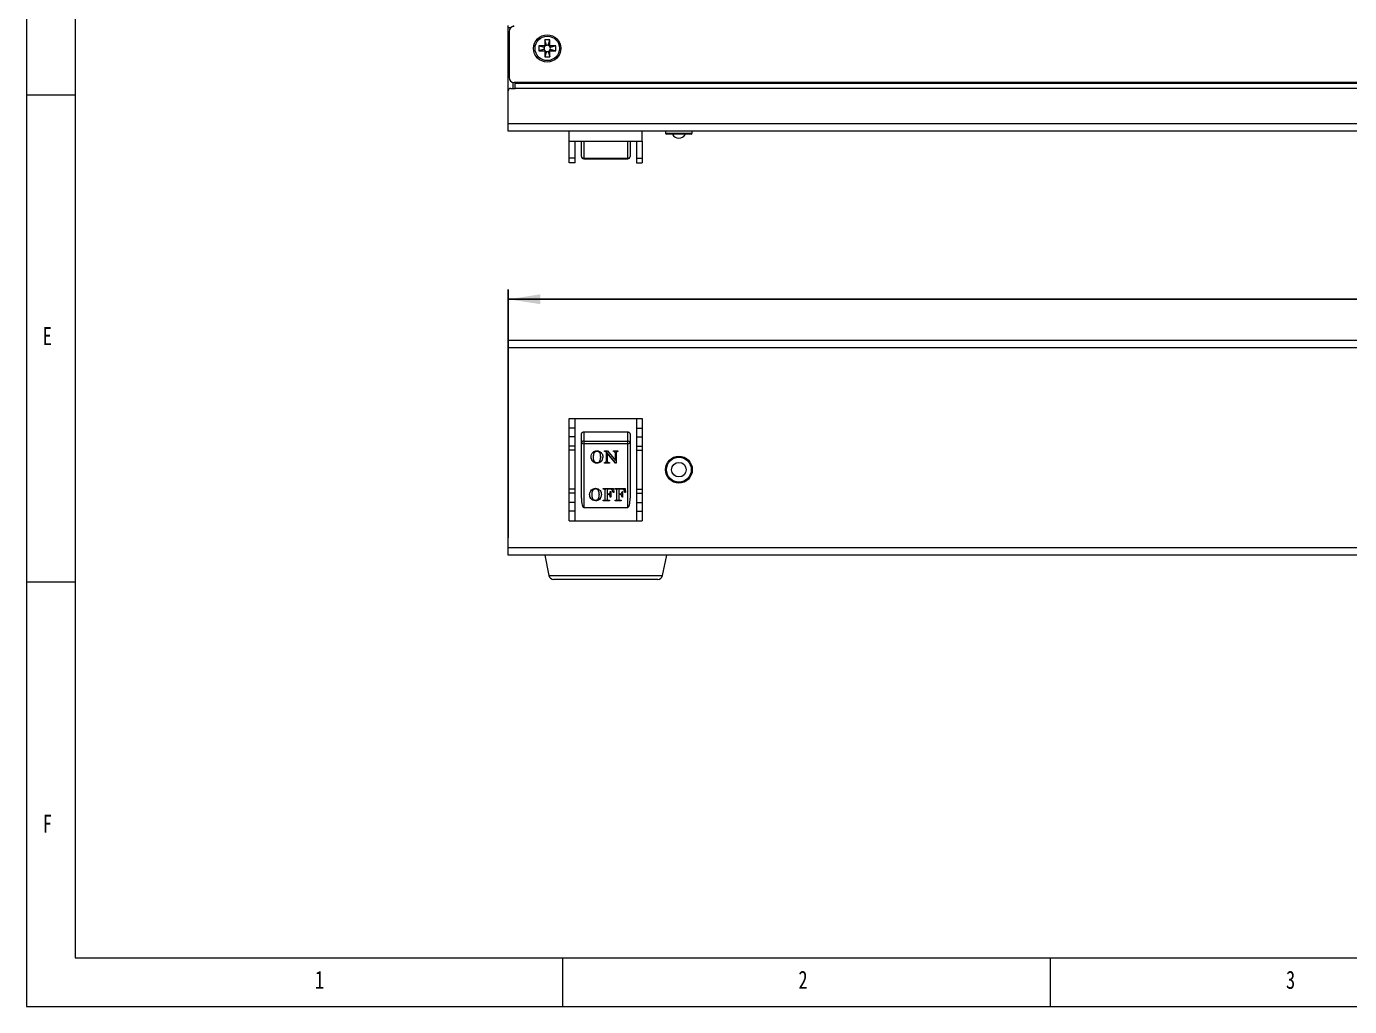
# Model space of a CAD drawing. Header units: millimetres. Extents: x 5 to 415, y 5 to 292.
# Drawn here: x 5 to 140.7, y 5 to 105.5 of the extents above; entities that cross this region are included whole.
import ezdxf

# ---------------------------------------------------------------- set-up
doc = ezdxf.new("R2010")
doc.units = ezdxf.units.MM
doc.styles.add('SLDTEXTSTYLE0', font='TXT', dxfattribs={"width": 0.75})
doc.dimstyles.new('SLDDIMSTYLE0', dxfattribs={"dimtxt": 5.291667, "dimasz": 3.302, "dimexe": 0, "dimexo": 0.0625, "dimgap": 1.322917, "dimtad": 1, "dimlfac": 2, "dimrnd": 1e-09, "dimzin": 12, "dimdsep": 46, "dimtxsty": 'SLDTEXTSTYLE0', "dimsah": 1, "dimcen": 0.09, "dimadec": 0, "dimazin": 3, "dimtfac": 1, "dimtofl": 0, "dimtmove": 0, "dimatfit": 3, "dimfxl": 1, "dimfrac": 2, "dimtolj": 1, "dimtzin": 12, "dimarcsym": 0})

# ---------------------------------------------------------------- blocks, each defined once
blk = doc.blocks.new('_D')
for p, q in [((54.41, 53.05), (54.41, 78.52)), ((274.41, 77.52), (54.41, 77.52)), ((274.41, 53.05), (274.41, 78.52))]:
    blk.add_line(p, q)
for points in [[(54.41, 77.52), (57.71, 77.02), (57.71, 78.03)], [(274.41, 77.52), (271.1, 78.03), (271.1, 77.02)]]:
    blk.add_solid(points)
at = {"insert": (157.3, 84.34), "char_height": 5.292, "attachment_point": 1, "style": 'SLDTEXTSTYLE0'}
blk.add_mtext('440', dxfattribs=at)

msp = doc.modelspace()

# ---------------------------------------------------------------- linework, layer by layer
at = {"color": 7, "linetype": 'Continuous', "lineweight": 0}
for p, q in [((5, 292), (5, 5)), ((10, 287), (10, 10)), ((5, 98.5), (10, 98.5)), ((10, 48.5), (5, 48.5)), ((10, 10), (410, 10)), ((60, 5), (60, 10)), ((110, 10), (110, 5)), ((5, 5), (415, 5))]:
    msp.add_line(p, q, dxfattribs=at)
at = {"color": 7, "linetype": 'Continuous', "lineweight": 15}
for p, q in [((54.407, 105.3444), (54.407, 105.5944)), ((54.407, 98.8944), (54.407, 105.3444)), ((54.507, 104.9944), (54.507, 100.2444)), ((54.907, 105.5944), (54.907, 105.4843)), ((58.0821, 103.4944), (57.532, 103.4944)), ((57.532, 103.4944), (57.532, 102.9944)), ((58.0945, 103.3336), (57.532, 103.4944)), ((58.0945, 103.1551), (57.532, 102.9944)), ((58.657, 104.1194), (58.157, 104.1194)), ((58.157, 104.1194), (58.157, 103.5692)), ((58.3177, 103.5569), (58.157, 104.1194)), ((58.4962, 103.5569), (58.657, 104.1194)), ((58.657, 103.5692), (58.657, 104.1194)), ((59.282, 103.4944), (58.7195, 103.3336)), ((58.7195, 103.1551), (59.282, 102.9944)), ((59.282, 103.4944), (58.7318, 103.4944)), ((59.282, 102.9944), (59.282, 103.4944)), ((57.532, 102.9944), (58.0821, 102.9944)), ((58.3177, 102.9319), (58.157, 102.3694)), ((58.157, 102.9195), (58.157, 102.3694)), ((58.157, 102.3694), (58.657, 102.3694)), ((58.4962, 102.9319), (58.657, 102.3694)), ((58.657, 102.3694), (58.657, 102.9195)), ((58.7318, 102.9944), (59.282, 102.9944)), ((54.657, 99.1444), (55.107, 99.1444)), ((54.907, 99.1444), (54.907, 99.7545)), ((273.807, 99.7444), (55.007, 99.7444)), ((55.107, 99.7444), (55.107, 99.6444)), ((273.707, 99.6444), (55.107, 99.6444)), ((55.107, 99.1444), (55.107, 99.6444)), ((273.707, 99.1444), (55.107, 99.1444)), ((54.407, 95.4944), (54.407, 98.8944)), ((274.407, 95.4944), (54.407, 95.4944)), ((54.407, 94.7444), (54.407, 95.4944)), ((274.407, 94.7444), (54.407, 94.7444)), ((60.657, 93.7444), (60.657, 94.7444)), ((60.657, 93.7444), (61.257, 93.7444)), ((60.657, 91.9944), (60.657, 93.7444)), ((61.257, 93.7444), (67.557, 93.7444)), ((61.257, 91.9944), (61.257, 93.7444)), ((61.907, 92.1747), (61.907, 93.7444)), ((62.157, 93.7444), (62.157, 92.0034)), ((66.657, 92.0034), (66.657, 93.7444)), ((66.907, 93.7444), (66.907, 92.1747)), ((67.557, 93.7444), (68.157, 93.7444)), ((67.557, 93.7444), (67.557, 91.9944)), ((68.157, 93.7444), (68.157, 94.7444)), ((68.157, 93.7444), (68.157, 91.9944)), ((70.532, 94.7444), (70.532, 94.5444)), ((73.182, 94.4444), (70.632, 94.4444)), ((73.282, 94.5444), (73.282, 94.7444)), ((61.257, 91.9944), (60.657, 91.9944)), ((60.657, 91.4944), (60.657, 91.9944)), ((61.257, 91.4944), (60.657, 91.4944)), ((61.257, 91.4944), (61.257, 91.9944)), ((62.157, 92.0034), (66.657, 92.0034)), ((62.157, 91.9247), (66.657, 91.9247)), ((67.557, 91.9944), (68.157, 91.9944)), ((67.557, 91.9944), (67.557, 91.4944)), ((67.557, 91.4944), (68.157, 91.4944)), ((68.157, 91.9944), (68.157, 91.4944)), ((274.407, 73.2987), (54.407, 73.2987)), ((54.407, 72.5487), (54.407, 73.2987)), ((274.407, 72.5487), (54.407, 72.5487)), ((54.407, 52.0487), (54.407, 72.5487)), ((60.657, 65.2987), (61.257, 65.2987)), ((60.657, 64.2883), (60.657, 65.2987)), ((61.257, 64.2883), (61.257, 65.2987)), ((61.257, 65.2987), (67.557, 65.2987)), ((67.557, 65.2987), (68.157, 65.2987)), ((67.557, 65.2987), (67.557, 64.2883)), ((68.157, 65.2987), (68.157, 64.2883)), ((61.257, 64.2883), (60.657, 64.2883)), ((60.657, 63.4223), (60.657, 64.2883)), ((61.257, 63.4223), (61.257, 64.2883)), ((62.157, 63.9217), (62.157, 62.9619)), ((62.157, 63.9217), (66.657, 63.9217)), ((66.657, 62.9619), (66.657, 63.9217)), ((67.557, 64.2883), (68.157, 64.2883)), ((67.557, 64.2883), (67.557, 63.4223)), ((68.157, 64.2883), (68.157, 63.4223)), ((61.257, 63.4223), (60.657, 63.4223)), ((60.657, 62.4466), (60.657, 63.4223)), ((61.257, 62.4466), (60.657, 62.4466)), ((60.657, 62.047), (60.657, 62.4466)), ((61.257, 62.4466), (61.257, 63.4223)), ((61.257, 62.047), (61.257, 62.4466)), ((61.907, 62.7799), (61.907, 63.6629)), ((61.907, 57.1124), (61.907, 62.7799)), ((62.157, 62.9619), (62.157, 62.7131)), ((62.157, 62.9619), (66.657, 62.9619)), ((66.657, 62.7131), (62.157, 62.7131)), ((62.157, 62.7131), (62.157, 56.1757)), ((66.657, 62.7131), (66.657, 62.9619)), ((66.657, 56.1757), (66.657, 62.7131)), ((66.907, 63.6629), (66.907, 62.7799)), ((66.907, 62.7799), (66.907, 57.1124)), ((67.557, 63.4223), (68.157, 63.4223)), ((67.557, 63.4223), (67.557, 62.4466)), ((67.557, 62.4466), (68.157, 62.4466)), ((67.557, 62.4466), (67.557, 62.047)), ((68.157, 63.4223), (68.157, 62.4466)), ((68.157, 62.4466), (68.157, 62.047)), ((61.257, 62.047), (60.657, 62.047)), ((60.657, 58.0504), (60.657, 62.047)), ((61.257, 58.0504), (61.257, 62.047)), ((63.123, 61.3766), (63.123, 61.3499)), ((63.5082, 61.9492), (63.5082, 61.9225)), ((63.8882, 61.3608), (63.8882, 61.3341)), ((64.2874, 61.9706), (64.5891, 61.9706)), ((64.2874, 61.9065), (64.2874, 61.9706)), ((64.3461, 61.9332), (64.2874, 61.9332)), ((64.3461, 61.9065), (64.2874, 61.9065)), ((64.3461, 61.9332), (64.3461, 61.9065)), ((64.4116, 61.9214), (64.4116, 61.8947)), ((64.4696, 61.8653), (64.4696, 61.8386)), ((64.487, 61.844), (64.4696, 61.8653)), ((64.487, 61.8173), (64.4696, 61.8386)), ((64.487, 61.844), (64.487, 61.8173)), ((64.487, 60.9769), (64.487, 61.8173)), ((64.5535, 61.7633), (64.5535, 61.7366)), ((65.3946, 60.7469), (64.5535, 61.7633)), ((64.5535, 61.7366), (64.5535, 60.9875)), ((65.3946, 60.7202), (64.5535, 61.7366)), ((64.5891, 61.9706), (65.4019, 60.9882)), ((65.2189, 61.9706), (65.6514, 61.9706)), ((65.2189, 61.9065), (65.2189, 61.9706)), ((65.3527, 61.8841), (65.3527, 61.8574)), ((65.4019, 61.7253), (65.4019, 61.6986)), ((65.4019, 60.9882), (65.4019, 61.6986)), ((65.4684, 61.7398), (65.4684, 61.7131)), ((65.4684, 61.7131), (65.4684, 60.7202)), ((65.6514, 61.9706), (65.6514, 61.9065)), ((67.557, 62.047), (68.157, 62.047)), ((67.557, 62.047), (67.557, 58.0504)), ((68.157, 62.047), (68.157, 58.0504)), ((63.4993, 60.7309), (63.4993, 60.7042)), ((64.2874, 60.7202), (64.2874, 60.7843)), ((64.7864, 60.7469), (64.2874, 60.7469)), ((64.7864, 60.7202), (64.2874, 60.7202)), ((64.7864, 60.7843), (64.7864, 60.7202)), ((65.3946, 60.7469), (65.3946, 60.7202)), ((65.4684, 60.7469), (65.3946, 60.7469)), ((65.4684, 60.7202), (65.3946, 60.7202)), ((61.257, 58.0504), (60.657, 58.0504)), ((60.657, 57.6508), (60.657, 58.0504)), ((61.257, 57.6508), (60.657, 57.6508)), ((60.657, 56.6751), (60.657, 57.6508)), ((61.257, 57.6508), (61.257, 58.0504)), ((61.257, 56.6751), (61.257, 57.6508)), ((62.974, 57.5237), (62.974, 57.497)), ((63.3603, 58.098), (63.3603, 58.0713)), ((63.7415, 57.5078), (63.7415, 57.4811)), ((64.1586, 58.1196), (65.2098, 58.1196)), ((64.1586, 58.0552), (64.1586, 58.1196)), ((64.2812, 58.0819), (64.1586, 58.0819)), ((64.2812, 58.0552), (64.1586, 58.0552)), ((64.2812, 58.0819), (64.2812, 58.0552)), ((64.3589, 58.0194), (64.3589, 57.9927)), ((64.3589, 56.9965), (64.3589, 57.9927)), ((64.5424, 58.0272), (64.5424, 58.0005)), ((64.5424, 58.0005), (64.5424, 57.5568)), ((64.5424, 57.5568), (64.6589, 57.5568)), ((64.6589, 57.5191), (64.5424, 57.5191)), ((64.5424, 57.5191), (64.5424, 57.4924)), ((64.5424, 57.4924), (64.5424, 57.0078)), ((64.6589, 57.4924), (64.5424, 57.4924)), ((64.6011, 58.0819), (64.6011, 58.0552)), ((64.8091, 58.0819), (64.6011, 58.0819)), ((64.8091, 58.0552), (64.6011, 58.0552)), ((64.6589, 57.5191), (64.6589, 57.4924)), ((64.8091, 58.0819), (64.8091, 58.0552)), ((64.8761, 57.798), (64.9262, 57.798)), ((64.9262, 57.2619), (64.8761, 57.2619)), ((64.8761, 57.2619), (64.8761, 57.2352)), ((64.9262, 57.2352), (64.8761, 57.2352)), ((64.9262, 57.798), (64.9262, 57.2352)), ((65.0466, 58.0066), (65.0466, 57.9799)), ((65.1597, 57.7282), (65.1597, 57.7015)), ((65.2254, 57.7282), (65.1597, 57.7282)), ((65.2265, 57.7015), (65.1597, 57.7015)), ((65.2098, 58.1196), (65.2265, 57.7015)), ((65.36, 58.1196), (66.4111, 58.1196)), ((65.36, 58.0552), (65.36, 58.1196)), ((65.4825, 58.0819), (65.36, 58.0819)), ((65.4825, 58.0552), (65.36, 58.0552)), ((65.4825, 58.0819), (65.4825, 58.0552)), ((65.5602, 58.0194), (65.5602, 57.9927)), ((65.5602, 56.9965), (65.5602, 57.9927)), ((65.7437, 58.0272), (65.7437, 58.0005)), ((65.7437, 58.0005), (65.7437, 57.5568)), ((65.7437, 57.5568), (65.8603, 57.5568)), ((65.8603, 57.5191), (65.7437, 57.5191)), ((65.7437, 57.5191), (65.7437, 57.4924)), ((65.7437, 57.4924), (65.7437, 57.0078)), ((65.8603, 57.4924), (65.7437, 57.4924)), ((65.8024, 58.0819), (65.8024, 58.0552)), ((66.0104, 58.0819), (65.8024, 58.0819)), ((66.0104, 58.0552), (65.8024, 58.0552)), ((65.8603, 57.5191), (65.8603, 57.4924)), ((66.0104, 58.0819), (66.0104, 58.0552)), ((66.0774, 57.798), (66.1275, 57.798)), ((66.1275, 57.2619), (66.0774, 57.2619)), ((66.0774, 57.2619), (66.0774, 57.2352)), ((66.1275, 57.2352), (66.0774, 57.2352)), ((66.1275, 57.798), (66.1275, 57.2352)), ((66.2479, 58.0066), (66.2479, 57.9799)), ((66.3611, 57.7282), (66.3611, 57.7015)), ((66.4268, 57.7282), (66.3611, 57.7282)), ((66.4278, 57.7015), (66.3611, 57.7015)), ((66.4111, 58.1196), (66.4278, 57.7015)), ((67.557, 58.0504), (68.157, 58.0504)), ((67.557, 58.0504), (67.557, 57.6508)), ((67.557, 57.6508), (68.157, 57.6508)), ((67.557, 57.6508), (67.557, 56.6751)), ((68.157, 58.0504), (68.157, 57.6508)), ((68.157, 57.6508), (68.157, 56.6751)), ((61.257, 56.6751), (60.657, 56.6751)), ((60.657, 55.8091), (60.657, 56.6751)), ((61.257, 55.8091), (60.657, 55.8091)), ((60.657, 54.7987), (60.657, 55.8091)), ((61.257, 55.8091), (61.257, 56.6751)), ((61.257, 54.7987), (61.257, 55.8091)), ((62.157, 56.1757), (66.657, 56.1757)), ((63.3515, 56.8759), (63.3515, 56.8492)), ((64.1586, 56.9296), (64.2872, 56.9296)), ((64.1586, 56.8653), (64.1586, 56.9296)), ((64.776, 56.892), (64.1586, 56.892)), ((64.776, 56.8653), (64.1586, 56.8653)), ((64.6381, 56.9296), (64.776, 56.9296)), ((64.776, 56.9296), (64.776, 56.8653)), ((65.36, 56.9296), (65.4885, 56.9296)), ((65.36, 56.8653), (65.36, 56.9296)), ((65.9773, 56.892), (65.36, 56.892)), ((65.9773, 56.8653), (65.36, 56.8653)), ((65.8394, 56.9296), (65.9773, 56.9296)), ((65.9773, 56.9296), (65.9773, 56.8653)), ((67.557, 56.6751), (68.157, 56.6751)), ((67.557, 56.6751), (67.557, 55.8091)), ((67.557, 55.8091), (68.157, 55.8091)), ((67.557, 55.8091), (67.557, 54.7987)), ((68.157, 56.6751), (68.157, 55.8091)), ((68.157, 55.8091), (68.157, 54.7987)), ((60.657, 54.7987), (61.257, 54.7987)), ((61.257, 54.7987), (67.557, 54.7987)), ((67.557, 54.7987), (68.157, 54.7987)), ((274.407, 52.0487), (54.407, 52.0487)), ((54.407, 51.2987), (54.407, 52.0487)), ((274.407, 51.2987), (54.407, 51.2987)), ((58.157, 51.2987), (58.5766, 49.2006)), ((70.2374, 49.2006), (70.657, 51.2987)), ((64.407, 48.7987), (59.0669, 48.7987)), ((69.7471, 48.7987), (64.407, 48.7987))]:
    msp.add_line(p, q, dxfattribs=at)
at = {"color": 8, "linetype": 'Continuous', "lineweight": 15}
for p, q in [((54.6499, 105.3444), (54.407, 105.3444)), ((70.532, 94.5444), (73.282, 94.5444)), ((62.157, 92.0034), (62.157, 91.9247)), ((66.657, 91.9247), (66.657, 92.0034)), ((58.5766, 49.2006), (70.2374, 49.2006))]:
    msp.add_line(p, q, dxfattribs=at)
at = {"color": 7, "linetype": 'Continuous', "lineweight": 15, "flags": 128}
for points in [[(58.0945, 103.3336), (58.0818, 103.2444), (58.0945, 103.1551)], [(58.1772, 103.4742), (58.1268, 103.4092), (58.0945, 103.3336)], [(58.0945, 103.1551), (58.1268, 103.0795), (58.1772, 103.0146)], [(58.3177, 103.5569), (58.2421, 103.5246), (58.1772, 103.4742)], [(58.4962, 103.5569), (58.407, 103.5695), (58.3177, 103.5569)], [(58.6368, 103.4742), (58.5718, 103.5246), (58.4962, 103.5569)], [(58.7195, 103.3336), (58.6872, 103.4092), (58.6368, 103.4742)], [(58.6368, 103.0146), (58.6872, 103.0795), (58.7195, 103.1551)], [(58.7195, 103.1551), (58.7321, 103.2444), (58.7195, 103.3336)], [(58.1772, 103.0146), (58.2421, 102.9642), (58.3177, 102.9319)], [(58.3177, 102.9319), (58.407, 102.9192), (58.4962, 102.9319)], [(58.4962, 102.9319), (58.5718, 102.9642), (58.6368, 103.0146)]]:
    msp.add_lwpolyline(points, dxfattribs=at)
at = {"color": 7, "linetype": 'Continuous', "lineweight": 15}
for centre, radius in [((58.407, 103.2444), 1.4), ((58.407, 103.2444), 1.25), ((71.907, 60.0487), 1.375), ((71.907, 60.0487), 1.275), ((71.907, 60.0487), 0.75)]:
    msp.add_circle(centre, radius, dxfattribs=at)
for centre, radius, start, end in [((55.007, 104.9944), 0.5, 90, 180), ((54.657, 98.8944), 0.25, 90, 180), ((55.007, 100.2444), 0.5, 180, 270), ((70.632, 94.5444), 0.1, 180, 270), ((71.907, 94.7944), 0.75, 207.818139, 332.181861), ((73.182, 94.5444), 0.1, 270, 0), ((62.157, 92.1747), 0.25, 180, 270), ((62.1238, 92.2231), 0.2222, 192.577072, 278.580717), ((66.657, 92.1747), 0.25, 270, 0), ((66.6901, 92.2231), 0.2222, 261.419655, 347.420963), ((62.1276, 62.7396), 0.2243, 82.482565, 169.650708), ((62.0989, 62.9973), 0.2901, 228.567382, 281.543179), ((66.6863, 62.7396), 0.2243, 10.351228, 97.517124), ((66.715, 62.9974), 0.2901, 258.457677, 311.430911), ((59.0669, 49.2987), 0.5, 191.309932, 270), ((69.7471, 49.2987), 0.5, 270, 348.690068)]:
    msp.add_arc(centre, radius, start, end, dxfattribs=at)
for centre, major_axis, start_param, end_param in [((62.157, 57.1124), (0, -0.9366), 4.71238898, 6.28318531), ((66.657, 57.1124), (0, 0.9366), 3.14159265, 4.71238898)]:
    msp.add_ellipse(centre, major_axis=major_axis, ratio=0.26691188, start_param=start_param, end_param=end_param, dxfattribs=at)
for points, knots in [([(58.0821, 103.4944), (58.0906, 103.4952), (58.1074, 103.4968), (58.1298, 103.5097), (58.1467, 103.5287), (58.1557, 103.5498), (58.1566, 103.5637), (58.157, 103.5692)], [0, 0, 0, 0, 0.21495577, 0.429888186, 0.644309461, 0.858478693, 1, 1, 1, 1]), ([(58.1772, 103.4742), (58.177, 103.4741), (58.1654, 103.466), (58.1386, 103.4663), (58.106, 103.4782), (58.0952, 103.4876), (58.0821, 103.4937), (58.0821, 103.4944), (58.0821, 103.4944)], [0, 0, 0, 0, 0.00350225, 0.26499071, 0.50860048, 0.93836433, 0.99994157, 1, 1, 1, 1]), ([(58.157, 103.5692), (58.157, 103.5692), (58.1595, 103.5682), (58.1572, 103.5594), (58.1746, 103.5447), (58.1833, 103.517), (58.1849, 103.4967), (58.1827, 103.4855), (58.1802, 103.4791), (58.1784, 103.4759), (58.1773, 103.4743), (58.1772, 103.4742)], [0, 0, 0, 0, 0.00006033, 0.06160727, 0.49116518, 0.73465812, 0.86491887, 0.93054412, 0.96349257, 0.99649878, 1, 1, 1, 1]), ([(58.6368, 103.4742), (58.6367, 103.4743), (58.6287, 103.486), (58.6287, 103.5129), (58.6414, 103.5445), (58.648, 103.5595), (58.657, 103.5682), (58.657, 103.5692), (58.657, 103.5692)], [0, 0, 0, 0, 0.00350033, 0.26498936, 0.50859875, 0.93836482, 0.99994143, 1, 1, 1, 1]), ([(58.7318, 103.4944), (58.7318, 103.4944), (58.7292, 103.4937), (58.7275, 103.4876), (58.706, 103.4783), (58.6798, 103.4679), (58.6593, 103.4664), (58.6481, 103.4687), (58.6417, 103.4712), (58.6385, 103.473), (58.6369, 103.4741), (58.6368, 103.4742)], [0, 0, 0, 0, 0.00006019, 0.06160644, 0.49116617, 0.73465914, 0.86491845, 0.93054248, 0.96348992, 0.99649943, 1, 1, 1, 1]), ([(58.657, 103.5692), (58.6578, 103.5608), (58.6594, 103.5439), (58.6723, 103.5215), (58.6913, 103.5046), (58.7124, 103.4956), (58.7263, 103.4947), (58.7318, 103.4944)], [0, 0, 0, 0, 0.214941034, 0.429900022, 0.644332256, 0.858459506, 1, 1, 1, 1]), ([(58.0821, 102.9944), (58.0821, 102.9944), (58.0821, 102.9952), (58.0952, 103.0005), (58.1058, 103.0106), (58.1344, 103.0208), (58.1546, 103.0223), (58.1659, 103.0201), (58.1722, 103.0176), (58.1754, 103.0158), (58.177, 103.0147), (58.1772, 103.0146)], [0, 0, 0, 0, 0.00005846, 0.06160626, 0.49116501, 0.73465858, 0.86492207, 0.93054624, 0.96349375, 0.99649942, 1, 1, 1, 1]), ([(58.157, 102.9195), (58.1561, 102.928), (58.1545, 102.9448), (58.1416, 102.9673), (58.1226, 102.9841), (58.1016, 102.9931), (58.0877, 102.994), (58.0821, 102.9944)], [0, 0, 0, 0, 0.21493296, 0.42989801, 0.64432754, 0.85845736, 1, 1, 1, 1]), ([(58.1772, 103.0146), (58.1773, 103.0144), (58.1854, 103.0028), (58.1847, 102.9758), (58.1746, 102.9443), (58.1572, 102.9287), (58.1595, 102.9207), (58.157, 102.9195), (58.157, 102.9195)], [0, 0, 0, 0, 0.00350313, 0.26499077, 0.50860022, 0.93836321, 0.99993955, 1, 1, 1, 1]), ([(58.657, 102.9195), (58.657, 102.9195), (58.657, 102.9207), (58.648, 102.9286), (58.6414, 102.9442), (58.6304, 102.9717), (58.629, 102.992), (58.6313, 103.0033), (58.6337, 103.0096), (58.6356, 103.0128), (58.6367, 103.0144), (58.6368, 103.0146)], [0, 0, 0, 0, 0.00005863, 0.06160579, 0.49116614, 0.73465918, 0.86492013, 0.93054587, 0.9634928, 0.99650111, 1, 1, 1, 1]), ([(58.6368, 103.0146), (58.6369, 103.0147), (58.6486, 103.0227), (58.6758, 103.0224), (58.7058, 103.0106), (58.7275, 103.0006), (58.7292, 102.9952), (58.7318, 102.9944), (58.7318, 102.9944)], [0, 0, 0, 0, 0.00350224, 0.2649901, 0.50859937, 0.93836415, 0.99993972, 1, 1, 1, 1]), ([(58.7318, 102.9944), (58.7234, 102.9935), (58.7065, 102.9919), (58.6841, 102.979), (58.6672, 102.96), (58.6582, 102.939), (58.6573, 102.9251), (58.657, 102.9195)], [0, 0, 0, 0, 0.214946476, 0.42992594, 0.644299295, 0.858480419, 1, 1, 1, 1]), ([(61.907, 63.6629), (61.9099, 63.6928), (61.9157, 63.7527), (61.9612, 63.832), (62.0277, 63.8903), (62.0974, 63.9182), (62.1413, 63.9208), (62.157, 63.9217)], [0, 0, 0, 0, 0.224512, 0.44918009, 0.66938859, 0.88222318, 1, 1, 1, 1]), ([(66.657, 63.9217), (66.6844, 63.919), (66.7393, 63.9135), (66.8126, 63.8712), (66.8691, 63.8085), (66.9018, 63.7353), (66.9054, 63.6848), (66.907, 63.6629)], [0, 0, 0, 0, 0.2058656, 0.41162455, 0.62013955, 0.83500335, 1, 1, 1, 1]), ([(62.9068, 61.3499), (62.9154, 61.4385), (62.9328, 61.6157), (63.0803, 61.8265), (63.2784, 61.9595), (63.4223, 61.9776), (63.4942, 61.9866)], [0, 0, 0, 0, 0.280181668, 0.559867332, 0.780152538, 1, 1, 1, 1]), ([(63.4993, 60.7309), (63.4064, 60.7445), (63.2203, 60.7716), (63.0283, 60.9559), (62.9232, 61.1651), (62.9122, 61.3061), (62.9068, 61.3766)], [0, 0, 0, 0, 0.27901352, 0.55839632, 0.77911856, 1, 1, 1, 1]), ([(63.4993, 60.7042), (63.4064, 60.7178), (63.2203, 60.7449), (63.0283, 60.9292), (62.9232, 61.1384), (62.9122, 61.2794), (62.9068, 61.3499)], [0, 0, 0, 0, 0.27901353, 0.55839635, 0.7791185, 1, 1, 1, 1]), ([(63.5082, 61.9492), (63.4749, 61.9469), (63.4083, 61.9424), (63.3162, 61.9007), (63.2415, 61.8358), (63.133, 61.6723), (63.1274, 61.508), (63.123, 61.3766)], [0, 0, 0, 0, 0.12531566, 0.25052393, 0.37586219, 0.50122386, 1, 1, 1, 1]), ([(63.5082, 61.9225), (63.4749, 61.9202), (63.4083, 61.9157), (63.3162, 61.874), (63.2415, 61.8091), (63.133, 61.6456), (63.1274, 61.4813), (63.123, 61.3499)], [0, 0, 0, 0, 0.12531567, 0.25052392, 0.37586216, 0.50122386, 1, 1, 1, 1]), ([(63.123, 61.3499), (63.1255, 61.2175), (63.1287, 61.0518), (63.2343, 60.8841), (63.3103, 60.8194), (63.4021, 60.7754), (63.4694, 60.7707), (63.503, 60.7683)], [0, 0, 0, 0, 0.499049659, 0.624290904, 0.749601846, 0.874776783, 1, 1, 1, 1]), ([(63.4942, 61.9866), (63.588, 61.974), (63.7758, 61.9487), (63.9793, 61.7725), (64.0882, 61.5612), (64.099, 61.4187), (64.1044, 61.3474)], [0, 0, 0, 0, 0.27928973, 0.55861287, 0.77917917, 1, 1, 1, 1]), ([(64.1044, 61.3741), (64.0954, 61.2836), (64.0775, 61.1027), (63.9252, 60.8878), (63.7201, 60.7557), (63.5729, 60.7392), (63.4993, 60.7309)], [0, 0, 0, 0, 0.28014117, 0.55975686, 0.77998827, 1, 1, 1, 1]), ([(64.1044, 61.3474), (64.0954, 61.2569), (64.0775, 61.076), (63.9252, 60.8611), (63.7201, 60.729), (63.5729, 60.7125), (63.4993, 60.7042)], [0, 0, 0, 0, 0.28014112, 0.55975681, 0.77998829, 1, 1, 1, 1]), ([(63.503, 60.7683), (63.536, 60.7704), (63.602, 60.7747), (63.6938, 60.8148), (63.7681, 60.8792), (63.8718, 61.0431), (63.8809, 61.2049), (63.8882, 61.3341)], [0, 0, 0, 0, 0.12541231, 0.25069899, 0.37592699, 0.50142698, 1, 1, 1, 1]), ([(63.8882, 61.3608), (63.8839, 61.4934), (63.8786, 61.6592), (63.7766, 61.8298), (63.7019, 61.8969), (63.6095, 61.9413), (63.542, 61.9466), (63.5082, 61.9492)], [0, 0, 0, 0, 0.49898807, 0.62436724, 0.74955859, 0.87475035, 1, 1, 1, 1]), ([(63.8882, 61.3341), (63.8839, 61.4667), (63.8786, 61.6325), (63.7766, 61.8031), (63.7019, 61.8702), (63.6095, 61.9146), (63.542, 61.9199), (63.5082, 61.9225)], [0, 0, 0, 0, 0.49898807, 0.62436725, 0.7495586, 0.87475035, 1, 1, 1, 1]), ([(64.4116, 61.9214), (64.3997, 61.9254), (64.3785, 61.9325), (64.356, 61.933), (64.3461, 61.9332)], [0, 0, 0, 0, 0.55925465, 1, 1, 1, 1]), ([(64.4116, 61.8947), (64.3997, 61.8987), (64.3785, 61.9058), (64.356, 61.9063), (64.3461, 61.9065)], [0, 0, 0, 0, 0.55925459, 1, 1, 1, 1]), ([(64.4696, 61.8653), (64.46, 61.877), (64.4429, 61.8979), (64.4212, 61.9142), (64.4116, 61.9214)], [0, 0, 0, 0, 0.560732981, 1, 1, 1, 1]), ([(64.4696, 61.8386), (64.46, 61.8503), (64.4429, 61.8712), (64.4212, 61.8875), (64.4116, 61.8947)], [0, 0, 0, 0, 0.56073309, 1, 1, 1, 1]), ([(65.3527, 61.8841), (65.3305, 61.9003), (65.2905, 61.9294), (65.2408, 61.932), (65.2189, 61.9332)], [0, 0, 0, 0, 0.55755083, 1, 1, 1, 1]), ([(65.3527, 61.8574), (65.3305, 61.8736), (65.2905, 61.9027), (65.2408, 61.9053), (65.2189, 61.9065)], [0, 0, 0, 0, 0.55755083, 1, 1, 1, 1]), ([(65.4019, 61.7253), (65.401, 61.7576), (65.3994, 61.8151), (65.367, 61.863), (65.3527, 61.8841)], [0, 0, 0, 0, 0.56122179, 1, 1, 1, 1]), ([(65.4019, 61.6986), (65.401, 61.7309), (65.3994, 61.7884), (65.367, 61.8363), (65.3527, 61.8574)], [0, 0, 0, 0, 0.56122194, 1, 1, 1, 1]), ([(65.6514, 61.9332), (65.6215, 61.9328), (65.5624, 61.932), (65.4836, 61.8554), (65.4742, 61.7837), (65.4684, 61.7398)], [0, 0, 0, 0, 0.28207693, 0.56001014, 1, 1, 1, 1]), ([(65.6514, 61.9065), (65.6215, 61.9061), (65.5624, 61.9053), (65.4836, 61.8287), (65.4742, 61.757), (65.4684, 61.7131)], [0, 0, 0, 0, 0.28207693, 0.56001014, 1, 1, 1, 1]), ([(64.2874, 60.7843), (64.3169, 60.7877), (64.3758, 60.7946), (64.4429, 60.8453), (64.4812, 60.9099), (64.4851, 60.9546), (64.487, 60.9769)], [0, 0, 0, 0, 0.27996726, 0.55901402, 0.77940486, 1, 1, 1, 1]), ([(64.5535, 60.9875), (64.5555, 60.9547), (64.5595, 60.8897), (64.6431, 60.7941), (64.732, 60.788), (64.7864, 60.7843)], [0, 0, 0, 0, 0.28162224, 0.5599672, 1, 1, 1, 1]), ([(62.7571, 57.497), (62.7658, 57.5859), (62.7832, 57.7635), (62.9312, 57.975), (63.1298, 58.1084), (63.2742, 58.1266), (63.3463, 58.1356)], [0, 0, 0, 0, 0.28018008, 0.5598689, 0.78015243, 1, 1, 1, 1]), ([(63.3515, 56.8759), (63.2582, 56.8896), (63.0716, 56.9168), (62.879, 57.1016), (62.7736, 57.3115), (62.7626, 57.4529), (62.7571, 57.5237)], [0, 0, 0, 0, 0.27900995, 0.55839802, 0.77911863, 1, 1, 1, 1]), ([(63.3515, 56.8492), (63.2582, 56.8629), (63.0716, 56.8901), (62.879, 57.0749), (62.7736, 57.2848), (62.7626, 57.4262), (62.7571, 57.497)], [0, 0, 0, 0, 0.27900995, 0.55839802, 0.77911863, 1, 1, 1, 1]), ([(63.3603, 58.098), (63.3269, 58.0957), (63.2601, 58.0912), (63.1677, 58.0494), (63.0929, 57.9843), (62.984, 57.8203), (62.9784, 57.6554), (62.974, 57.5237)], [0, 0, 0, 0, 0.12531685, 0.25052932, 0.37586939, 0.5012231, 1, 1, 1, 1]), ([(63.3603, 58.0713), (63.3269, 58.069), (63.2601, 58.0645), (63.1677, 58.0227), (63.0929, 57.9576), (62.984, 57.7936), (62.9784, 57.6287), (62.974, 57.497)], [0, 0, 0, 0, 0.12531676, 0.25052942, 0.375869499, 0.50122322, 1, 1, 1, 1]), ([(62.974, 57.497), (62.9765, 57.3641), (62.9797, 57.198), (63.0857, 57.0298), (63.1618, 56.9648), (63.254, 56.9207), (63.3214, 56.9159), (63.3551, 56.9136)], [0, 0, 0, 0, 0.49905338, 0.62429488, 0.74960648, 0.87477747, 1, 1, 1, 1]), ([(63.3463, 58.1356), (63.4404, 58.123), (63.6288, 58.0976), (63.8329, 57.9209), (63.9422, 57.7089), (63.953, 57.566), (63.9584, 57.4944)], [0, 0, 0, 0, 0.27928713, 0.55861648, 0.77917892, 1, 1, 1, 1]), ([(63.9584, 57.5211), (63.9494, 57.4303), (63.9314, 57.2489), (63.7787, 57.0333), (63.5729, 56.9009), (63.4253, 56.8842), (63.3515, 56.8759)], [0, 0, 0, 0, 0.28014139, 0.55975551, 0.77998268, 1, 1, 1, 1]), ([(63.9584, 57.4944), (63.9494, 57.4036), (63.9314, 57.2222), (63.7787, 57.0066), (63.5729, 56.8742), (63.4253, 56.8576), (63.3515, 56.8492)], [0, 0, 0, 0, 0.28014139, 0.55975551, 0.77998268, 1, 1, 1, 1]), ([(63.3551, 56.9136), (63.3882, 56.9157), (63.4544, 56.92), (63.5466, 56.9602), (63.621, 57.0248), (63.7251, 57.1892), (63.7342, 57.3515), (63.7415, 57.4811)], [0, 0, 0, 0, 0.12541583, 0.25069886, 0.37592993, 0.50143005, 1, 1, 1, 1]), ([(63.7415, 57.5078), (63.7372, 57.6408), (63.7319, 57.8072), (63.6296, 57.9783), (63.5546, 58.0456), (63.462, 58.0901), (63.3942, 58.0954), (63.3603, 58.098)], [0, 0, 0, 0, 0.498989314, 0.624370946, 0.749558787, 0.87475356, 1, 1, 1, 1]), ([(63.7415, 57.4811), (63.7372, 57.6141), (63.7319, 57.7805), (63.6296, 57.9516), (63.5546, 58.0189), (63.462, 58.0634), (63.3942, 58.0687), (63.3603, 58.0713)], [0, 0, 0, 0, 0.49898928, 0.62437092, 0.74955878, 0.87475356, 1, 1, 1, 1]), ([(64.3589, 58.0194), (64.3586, 58.0264), (64.3579, 58.0405), (64.3501, 58.061), (64.3241, 58.0809), (64.2989, 58.0815), (64.2812, 58.0819)], [0, 0, 0, 0, 0.18753194, 0.37461996, 0.56082343, 1, 1, 1, 1]), ([(64.3589, 57.9927), (64.3586, 57.9997), (64.3579, 58.0138), (64.3501, 58.0343), (64.3241, 58.0542), (64.2989, 58.0548), (64.2812, 58.0552)], [0, 0, 0, 0, 0.18753223, 0.374620035, 0.56082336, 1, 1, 1, 1]), ([(64.2872, 56.9296), (64.298, 56.93), (64.3194, 56.9308), (64.348, 56.9458), (64.3576, 56.9721), (64.3584, 56.9883), (64.3589, 56.9965)], [0, 0, 0, 0, 0.281177787, 0.558769035, 0.778973903, 1, 1, 1, 1]), ([(64.6011, 58.0819), (64.5923, 58.0815), (64.5748, 58.0807), (64.5525, 58.0677), (64.5436, 58.047), (64.5428, 58.0338), (64.5424, 58.0272)], [0, 0, 0, 0, 0.280750979, 0.559182335, 0.779321439, 1, 1, 1, 1]), ([(64.6011, 58.0552), (64.5923, 58.0548), (64.5748, 58.054), (64.5525, 58.041), (64.5436, 58.0203), (64.5428, 58.0071), (64.5424, 58.0005)], [0, 0, 0, 0, 0.28075091, 0.55918207, 0.77932146, 1, 1, 1, 1]), ([(64.5424, 57.0078), (64.5428, 56.999), (64.5436, 56.9816), (64.5524, 56.9558), (64.5845, 56.9306), (64.616, 56.93), (64.6381, 56.9296)], [0, 0, 0, 0, 0.18743536, 0.37460139, 0.56070949, 1, 1, 1, 1]), ([(64.6589, 57.5568), (64.6941, 57.5602), (64.7644, 57.567), (64.8615, 57.6562), (64.8706, 57.7441), (64.8761, 57.798)], [0, 0, 0, 0, 0.28055004, 0.55987652, 1, 1, 1, 1]), ([(64.8761, 57.2619), (64.8733, 57.2968), (64.8677, 57.3665), (64.8262, 57.4596), (64.7451, 57.5129), (64.6877, 57.517), (64.6589, 57.5191)], [0, 0, 0, 0, 0.281279456, 0.560356487, 0.779715222, 1, 1, 1, 1]), ([(64.8761, 57.2352), (64.8733, 57.2701), (64.8677, 57.3398), (64.8262, 57.4329), (64.7451, 57.4862), (64.6877, 57.4903), (64.6589, 57.4924)], [0, 0, 0, 0, 0.28128046, 0.56035735, 0.77971533, 1, 1, 1, 1]), ([(65.0466, 58.0066), (65.0061, 58.0322), (64.9336, 58.0782), (64.8473, 58.0808), (64.8091, 58.0819)], [0, 0, 0, 0, 0.55793127, 1, 1, 1, 1]), ([(65.0466, 57.9799), (65.0061, 58.0055), (64.9336, 58.0515), (64.8473, 58.0541), (64.8091, 58.0552)], [0, 0, 0, 0, 0.55793128, 1, 1, 1, 1]), ([(65.1597, 57.7282), (65.1494, 57.7846), (65.1311, 57.8851), (65.0723, 57.9695), (65.0466, 58.0066)], [0, 0, 0, 0, 0.56182156, 1, 1, 1, 1]), ([(65.1597, 57.7015), (65.1494, 57.7579), (65.1311, 57.8584), (65.0723, 57.9429), (65.0466, 57.9799)], [0, 0, 0, 0, 0.56182104, 1, 1, 1, 1]), ([(65.5602, 58.0194), (65.5599, 58.0264), (65.5593, 58.0405), (65.5514, 58.061), (65.5255, 58.0809), (65.5002, 58.0815), (65.4825, 58.0819)], [0, 0, 0, 0, 0.18753194, 0.37461996, 0.56082343, 1, 1, 1, 1]), ([(65.5602, 57.9927), (65.5599, 57.9997), (65.5593, 58.0138), (65.5514, 58.0343), (65.5255, 58.0542), (65.5002, 58.0548), (65.4825, 58.0552)], [0, 0, 0, 0, 0.18753223, 0.374620035, 0.56082336, 1, 1, 1, 1]), ([(65.4885, 56.9296), (65.4993, 56.93), (65.5208, 56.9308), (65.5493, 56.9458), (65.5589, 56.9721), (65.5598, 56.9883), (65.5602, 56.9965)], [0, 0, 0, 0, 0.28123763, 0.55876954, 0.77897096, 1, 1, 1, 1]), ([(65.8024, 58.0819), (65.7936, 58.0815), (65.7761, 58.0807), (65.7538, 58.0677), (65.7449, 58.047), (65.7441, 58.0338), (65.7437, 58.0272)], [0, 0, 0, 0, 0.28068468, 0.55919563, 0.77931135, 1, 1, 1, 1]), ([(65.8024, 58.0552), (65.7936, 58.0548), (65.7761, 58.054), (65.7538, 58.041), (65.7449, 58.0203), (65.7441, 58.0071), (65.7437, 58.0005)], [0, 0, 0, 0, 0.28068462, 0.55919536, 0.77931137, 1, 1, 1, 1]), ([(65.7437, 57.0078), (65.7441, 56.999), (65.7449, 56.9816), (65.7537, 56.9558), (65.7859, 56.9306), (65.8173, 56.93), (65.8394, 56.9296)], [0, 0, 0, 0, 0.18742214, 0.37457958, 0.56067915, 1, 1, 1, 1]), ([(65.8603, 57.5568), (65.8955, 57.5602), (65.9658, 57.567), (66.0628, 57.6562), (66.0719, 57.7441), (66.0774, 57.798)], [0, 0, 0, 0, 0.28054726, 0.55988574, 1, 1, 1, 1]), ([(66.0774, 57.2619), (66.0746, 57.2968), (66.069, 57.3665), (66.0275, 57.4596), (65.9464, 57.5129), (65.889, 57.517), (65.8603, 57.5191)], [0, 0, 0, 0, 0.28127229, 0.56034475, 0.77969989, 1, 1, 1, 1]), ([(66.0774, 57.2352), (66.0746, 57.2701), (66.069, 57.3398), (66.0275, 57.4329), (65.9464, 57.4862), (65.889, 57.4903), (65.8603, 57.4924)], [0, 0, 0, 0, 0.28127329, 0.56034561, 0.77969999, 1, 1, 1, 1]), ([(66.2479, 58.0066), (66.2075, 58.0322), (66.1349, 58.0782), (66.0486, 58.0808), (66.0104, 58.0819)], [0, 0, 0, 0, 0.55794274, 1, 1, 1, 1]), ([(66.2479, 57.9799), (66.2075, 58.0055), (66.1349, 58.0515), (66.0486, 58.0541), (66.0104, 58.0552)], [0, 0, 0, 0, 0.55794275, 1, 1, 1, 1]), ([(66.3611, 57.7282), (66.3508, 57.7846), (66.3324, 57.8851), (66.2737, 57.9695), (66.2479, 58.0066)], [0, 0, 0, 0, 0.56182156, 1, 1, 1, 1]), ([(66.3611, 57.7015), (66.3508, 57.7579), (66.3324, 57.8584), (66.2737, 57.9429), (66.2479, 57.9799)], [0, 0, 0, 0, 0.56182104, 1, 1, 1, 1])]:
    msp.add_open_spline(points, degree=3, knots=knots, dxfattribs=at)

# ---------------------------------------------------------------- texts
at = {"color": 7, "linetype": 'Continuous', "lineweight": 0, "char_height": 1.8521, "attachment_point": 1, "style": 'SLDTEXTSTYLE0'}
for s, insert in [('E', (6.6667, 74.668)), ('F', (6.6667, 24.668)), ('1', (34.5833, 8.668)), ('2', (84.1667, 8.668)), ('3', (134.1667, 8.668))]:
    msp.add_mtext(s, dxfattribs=dict(at, insert=insert))

# ---------------------------------------------------------------- dimensions: what is measured, and where the dimension line sits
dim = msp.add_linear_dim(base=(54.407, 77.5231), p1=(274.407, 52.0487), p2=(54.407, 52.0487), dimstyle='SLDDIMSTYLE0')
dim.commit()
dim.dimension.update_dxf_attribs({"geometry": '_D', "text_midpoint": (163.1612, 77.5231), "dimtype": 160})

doc.saveas('drawing.dxf')
